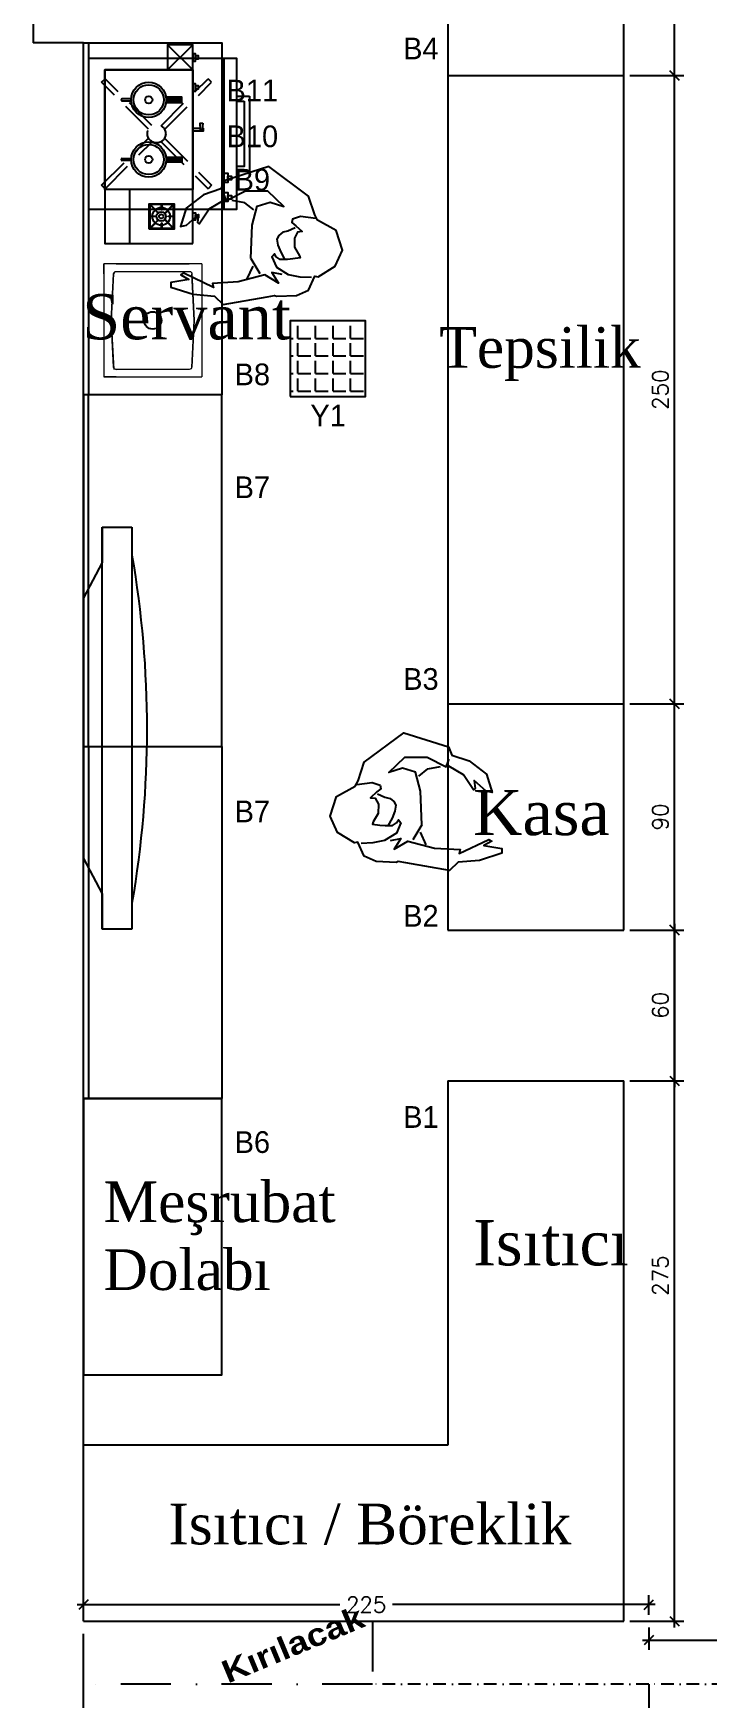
# Model space of a CAD drawing. Extents: x -454 to 2691, y -140 to 2189.
# Drawn here: x 337 to 605, y 637 to 1299 of the extents above; entities that cross this region are included whole.
import ezdxf
from ezdxf.enums import TextEntityAlignment as Align

# ---------------------------------------------------------------- set-up
doc = ezdxf.new("R2010")
doc.units = 0
doc.header["$PDMODE"] = 3
doc.linetypes.add('DASHDOT', pattern=[1, 0.5, -0.25, 0, -0.25])
doc.linetypes.add('DASHED', pattern=[19.05, 12.7, -6.35])
doc.layers.get('0').update_dxf_attribs({"linetype": 'CONTINUOUS'})
doc.layers.get('DEFPOINTS').update_dxf_attribs({"linetype": 'CONTINUOUS'})
for name, color, linetype in [('AKS', 1, 'DASHDOT'), ('ANTET', 7, 'CONTINUOUS'), ('Duvar', 7, 'CONTINUOUS'), ('INCE', 5, 'CONTINUOUS'), ('KAYNAK', 3, 'CONTINUOUS'), ('Kıtc-002 Çizgi', 7, 'CONTINUOUS'), ('OLCU', 7, 'CONTINUOUS'), ('PERDE', 3, 'CONTINUOUS'), ('S2000-002 Çizgi', 7, 'CONTINUOUS'), ('Tefriş', 170, 'CONTINUOUS')]:
    doc.layers.add(name, color=color, linetype=linetype)
doc.layers.add('TEF', color=20, linetype='CONTINUOUS', lineweight=9)
doc.layers.add('TEFRIS', color=34, linetype='CONTINUOUS', lineweight=35)
doc.styles.add('OLCU YAZ.', font='romanstw.shx')
doc.styles.get("Standard").update_dxf_attribs({"font": 'arial.ttf'})
doc.styles.add('TAKSİM', font='GOTHIC.TTF', dxfattribs={"height": 20})
doc.dimstyles.new('CM-(S25)-O', dxfattribs={"dimscale": 2.5, "dimtxt": 2.5, "dimasz": 1.5, "dimexe": 1.5, "dimexo": 1, "dimgap": 1, "dimtad": 1, "dimdec": 1, "dimzin": 12, "dimdsep": 46, "dimtxsty": 'OLCU YAZ.', "dimblk1": 'OBLIQUE', "dimblk2": 'OBLIQUE', "dimsah": 1, "dimcen": 9, "dimdle": 1, "dimclrd": 7, "dimclre": 7, "dimclrt": 3, "dimadec": 1, "dimazin": 0, "dimtfac": 1, "dimtdec": 1, "dimtix": 1, "dimtmove": 2, "dimatfit": 3, "dimldrblk": 'OBLIQUE', "dimtolj": 1, "dimtzin": 0, "dimarcsym": 0})

# ---------------------------------------------------------------- blocks, each defined once
blk = doc.blocks.new('A$C08847F1B')
at = {"layer": 'Kıtc-002 Çizgi'}
blk.add_lwpolyline([(0, 30.6), (30.6, 30.6), (30.6, 0), (0, 0), (0, 30.6)], dxfattribs=at)
blk.add_lwpolyline([(15.5, 29.5), (15.5, 23.4, -0.414214), (15.3, 23.2), (15.2, 23.2, -0.414214), (15, 23.4), (15, 29.5), (2.7, 29.5, 0.668179), (2.3, 28.6), (10.8, 20.1, -0.810443), (10.4, 19.8), (1.6, 28.6, 0.668179), (1, 28.4), (1, 15.5), (7.1, 15.5, -0.414214), (7.3, 15.3), (7.3, 15.2, -0.414214), (7.1, 15), (1, 15), (1, 2.7, 0.668179), (1.9, 2.3), (10.4, 10.8, -0.810443), (10.8, 10.4), (2, 1.6, 0.668179), (2.2, 1), (15, 1), (15, 7.1, -0.414214), (15.2, 7.3), (15.3, 7.3, -0.414214), (15.5, 7.1), (15.5, 1), (27.9, 1, 0.668179), (28.3, 1.9), (19.8, 10.4, -0.810443), (20.2, 10.8), (29, 2, 0.668179), (29.5, 2.2), (29.5, 15), (23.4, 15, -0.414214), (23.2, 15.2), (23.2, 15.3, -0.414214), (23.4, 15.5), (29.5, 15.5), (29.5, 28.4, 0.668179), (29, 28.6), (20.2, 19.8, -0.810443), (19.8, 20.1), (28.3, 28.6, 0.668179), (27.9, 29.5)], format="xyb", close=True, dxfattribs=at)
for radius in [10.8, 5.66, 2.6]:
    blk.add_circle((15.3, 15.8), radius, dxfattribs=at)
blk = doc.blocks.new('A$C13EF2C6A')
at = {"layer": 'Kıtc-002 Çizgi'}
for points in [[(34.38, 14.79, -0.072213), (32.37, 14.79), (32.37, 8.52), (34.38, 8.52)], [(56.12, 8.52), (58.13, 8.52), (58.13, 14.79, -0.072213), (56.12, 14.79)]]:
    blk.add_hatch(color=256, dxfattribs=at).paths.add_polyline_path(points)
for p, q in [((69, 14.21), (79, 4.21)), ((79, 14.21), (69, 4.21))]:
    blk.add_line(p, q, dxfattribs=at)
for points in [[(0, 4.21), (69, 4.21), (69, 39.21), (0, 39.21)], [(0, 29.21), (21.5, 29.21), (21.5, 39.21), (0, 39.21)], [(69, 4.21), (21.5, 4.21), (21.5, 39.21), (69, 39.21)], [(69, 4.21), (79, 4.21), (79, 14.21), (69, 14.21)], [(9.28, 4.21), (12.19, 4.21), (12.19, 3.05), (9.28, 3.05)], [(10.15, 3.05), (11.32, 3.05), (11.32, 1.88), (10.15, 1.88)], [(47.85, 0.2), (45.19, 0.41), (45.19, 1.04), (47.85, 1.25)], [(63.53, 4.21), (60.62, 4.21), (60.62, 3.05), (63.53, 3.05)], [(62.66, 3.05), (61.49, 3.05), (61.49, 1.88), (62.66, 1.88)], [(75.46, 4.21), (72.54, 4.21), (72.54, 3.05), (75.46, 3.05)], [(74.58, 3.05), (73.42, 3.05), (73.42, 1.88), (74.58, 1.88)]]:
    blk.add_lwpolyline(points, close=True, dxfattribs=at)
for points in [[(32.94, 28.7), (32.94, 32.22)], [(33.81, 32.22), (33.81, 28.7)], [(56.69, 32.22), (56.69, 28.7)], [(57.56, 28.7), (57.56, 32.22)], [(34.38, 14.79), (34.38, 8.52), (32.37, 8.52), (32.37, 14.79)], [(56.12, 14.79), (56.12, 8.52), (58.13, 8.52), (58.13, 14.79)], [(45.8, 0), (44.7, 0), (44.7, 4.21)], [(45.8, 4.21), (45.8, 1.08)], [(45.8, 0.36), (45.8, 0)]]:
    blk.add_lwpolyline(points, dxfattribs=at)
for centre, radius in [((33.38, 21.71), 7), ((33.38, 21.71), 6), ((57.13, 21.71), 7), ((57.13, 21.71), 6), ((33.38, 21.71), 1.45), ((57.13, 21.71), 1.45)]:
    blk.add_circle(centre, radius, dxfattribs=at)
for centre in [(33.38, 32.22), (57.13, 32.22)]:
    blk.add_arc(centre, 0.438, 0, 180, dxfattribs=at)
at = {"layer": 'Kıtc-002 Çizgi', "xscale": 0.3284582399996907, "yscale": 0.3284582399996907, "zscale": 0.3284582399996907}
blk.add_blockref('A$C08847F1B', (5.73, 11.53), dxfattribs=at)
blk = doc.blocks.new('PEPLS013')
at = {"color": 0, "linetype": 'ByBlock'}
for p, q in [((0.0915, -0.0702), (0.0611, -0.1329)), ((0.0871, -0.1008), (0.1151, -0.1489))]:
    blk.add_line(p, q, dxfattribs=at)
for points in [[(-0.0262, -0.1445), (0.0137, -0.1325), (-0.0084, -0.1777), (0.0423, -0.14), (0.1499, -0.1581), (0.2529, -0.1545), (0.2508, -0.1703), (0.3623, -0.1036), (0.3751, -0.109), (0.3452, -0.1298), (0.4174, -0.1345), (0.4186, -0.1532), (0.3334, -0.19), (0.2499, -0.2048), (0.2178, -0.2413), (0.0417, -0.2277), (0.0111, -0.2251), (0.0032, -0.2292), (-0.0762, -0.2336), (-0.1248, -0.216), (-0.1557, -0.163), (-0.1689, -0.1674), (-0.2395, -0.132), (-0.2748, -0.0702), (-0.2572, 0.0093), (-0.1866, 0.0579), (-0.1777, 0.08), (-0.1599, 0.1563), (-0.0144, 0.2876), (0.1687, 0.2476), (0.1842, 0.2169), (0.2549, 0.1998), (0.3293, 0.1543), (0.3582, 0.0829), (0.3339, 0.0859), (0.282, 0.1242), (0.2899, 0.0933), (0.284, 0.0868), (0.2386, 0.1425), (0.1764, 0.1718)], [(0.0915, -0.0702), (0.0739, 0.0623), (0.0474, 0.1356), (-0.0056, 0.1462), (-0.0586, 0.1242), (-0.0012, 0.1904), (0.0871, 0.1993), (0.1666, 0.1683), (0.1754, 0.1993)], [(0.0613, 0.1213), (0.0946, 0.153), (0.1438, 0.1673)], [(-0.181, 0.0647), (-0.1203, 0.0783), (-0.0884, 0.0707), (-0.0838, 0.0571), (-0.099, 0.0434), (-0.1218, 0.0176), (-0.1036, 0.0176), (-0.0884, -0.0052), (-0.0853, -0.0416), (-0.1021, -0.0766), (-0.1036, -0.0857), (-0.0747, -0.0872), (-0.0534, -0.0872), (-0.0246, -0.0842), (-0.0094, -0.072), (-0.0033, -0.0599), (0.0073, -0.0705), (-0.0064, -0.113), (-0.0504, -0.1464), (-0.096, -0.1601), (-0.1423, -0.1669)], [(-0.096, 0.0358), (-0.0656, 0.0252), (-0.0443, 0.0221), (-0.0276, 0.0115), (-0.0185, -0.0022), (-0.02, -0.0265), (-0.0291, -0.0553), (-0.0428, -0.0872)]]:
    blk.add_lwpolyline(points, dxfattribs=at)
blk = doc.blocks.new('A$C73CB102F')
at = {"layer": 'TEF'}
for points in [[(39, 45), (0, 45), (0, 0), (26.71, 0)], [(39, 45), (39, 0)], [(26.71, 0), (39, 0)]]:
    blk.add_lwpolyline(points, dxfattribs=at)
blk.add_lwpolyline([(3.95, 41.05, -0.399285), (4.95, 42), (34.5, 42), (35.03, 41.5), (36, 22.5), (35.05, 3.95, -0.399285), (34.05, 3), (26.71, 3), (4.95, 3, -0.399285), (3.95, 3.95), (3, 22.5), (3.95, 41.05), (3, 22.5), (4, 3)], format="xyb", dxfattribs=at)
for points, invisible_edges in [([(0, 45), (4.26, 41.72), (3.95, 41.05), (0, 41.05)], 5), ([(4.95, 42), (4.95, 45), (0, 45), (4.26, 41.72)], 5), ([(3, 22.5), (0, 22.5), (0, 41.05), (3.95, 41.05)], 7), ([(34.05, 45), (34.05, 42), (4.95, 42), (4.95, 45)], 7), ([(39, 22.5), (36, 22.5), (35.05, 41.05), (39, 41.05)], 5), ([(3, 22.5), (0, 22.5), (0, 3.95), (3.95, 3.95)], 7), ([(39, 3.95), (35.05, 3.95), (36, 22.5), (39, 22.5)], 13), ([(0, 0), (4.26, 3.28), (3.95, 3.95), (0, 3.95)], 5), ([(4.95, 3), (4.95, 0), (0, 0), (4.26, 3.28)], 5)]:
    blk.add_3dface(points, dxfattribs=dict(at, invisible_edges=invisible_edges))
at = {"layer": 'Tefriş'}
blk.add_circle((19.5, 22.5), 3.47, dxfattribs=at)
blk = doc.blocks.new('A$C43B34F00')
for p, q in [((140.8, 177.5), (281.5, 251.7)), ((281.5, 251.7), (1318.5, 251.7)), ((1318.5, 251.7), (1459.2, 177.5)), ((1600, 177.5), (0, 177.5)), ((0, 177.5), (0, 59.3)), ((0, 177.5), (140.8, 177.5)), ((1459.2, 177.5), (1600, 177.5)), ((1600, 59.3), (1600, 177.5)), ((0, 59.3), (1600, 59.3))]:
    blk.add_line(p, q)
blk.add_arc((803.9, 4073.5), 4073.5, 260.20984, 279.79016)
blk = doc.blocks.new('_OBLIQUE')
at = {"color": 0, "linetype": 'ByBlock'}
blk.add_line((-0.5, -0.5), (0.5, 0.5), dxfattribs=at)
blk = doc.blocks.new('*D9')
at = {"layer": 'DEFPOINTS', "color": 0, "transparency": 16777216}
for p in [(582.05, 673.94), (357.05, 667.37), (582.05, 667.37)]:
    blk.add_point(p, dxfattribs=at)
at = {"layer": 'OLCU', "color": 7, "lineweight": -2, "transparency": 16777216}
for p, q in [((357.05, 669.87), (357.05, 677.69)), ((582.05, 669.87), (582.05, 677.69)), ((354.55, 673.94), (459.02, 673.94)), ((584.55, 673.94), (480.09, 673.94))]:
    blk.add_line(p, q, dxfattribs=at)
at = {"layer": 'OLCU', "color": 7, "lineweight": -2, "transparency": 16777216, "xscale": 3.75, "yscale": 3.75, "zscale": 3.75, "rotation": 180}
blk.add_blockref('_OBLIQUE', (357.05, 673.94), dxfattribs=at)
at = {"layer": 'OLCU', "color": 7, "lineweight": -2, "transparency": 16777216, "xscale": 3.75, "yscale": 3.75, "zscale": 3.75}
blk.add_blockref('_OBLIQUE', (582.05, 673.94), dxfattribs=at)
at = {"layer": 'OLCU', "color": 3, "transparency": 16777216, "insert": (469.55, 673.94), "char_height": 6.25, "attachment_point": 5, "style": 'OLCU YAZ.'}
blk.add_mtext('\\A1;225', dxfattribs=at)
blk = doc.blocks.new('*D13')
at = {"layer": 'DEFPOINTS', "color": 0, "transparency": 16777216}
for p in [(582.05, 667.37), (703.05, 659.78), (703.05, 642.37)]:
    blk.add_point(p, dxfattribs=at)
at = {"layer": 'OLCU', "color": 7, "lineweight": -2, "transparency": 16777216}
for p, q in [((582.05, 664.87), (582.05, 656.03)), ((703.05, 644.87), (703.05, 663.53)), ((579.55, 659.78), (632.61, 659.78)), ((705.55, 659.78), (652.49, 659.78))]:
    blk.add_line(p, q, dxfattribs=at)
at = {"layer": 'OLCU', "color": 7, "lineweight": -2, "transparency": 16777216, "xscale": 3.75, "yscale": 3.75, "zscale": 3.75, "rotation": 180}
blk.add_blockref('_OBLIQUE', (582.05, 659.78), dxfattribs=at)
at = {"layer": 'OLCU', "color": 7, "lineweight": -2, "transparency": 16777216, "xscale": 3.75, "yscale": 3.75, "zscale": 3.75}
blk.add_blockref('_OBLIQUE', (703.05, 659.78), dxfattribs=at)
at = {"layer": 'OLCU', "color": 3, "transparency": 16777216, "insert": (642.55, 659.78), "char_height": 6.25, "attachment_point": 5, "style": 'OLCU YAZ.'}
blk.add_mtext('\\A1;120', dxfattribs=at)
blk = doc.blocks.new('*D14')
at = {"layer": 'DEFPOINTS', "color": 0, "transparency": 16777216}
for p in [(572.05, 942.37), (592.24, 942.37), (572.05, 667.37)]:
    blk.add_point(p, dxfattribs=at)
at = {"layer": 'OLCU', "color": 7, "lineweight": -2, "transparency": 16777216}
for p, q in [((574.55, 942.37), (595.99, 942.37)), ((592.24, 664.87), (592.24, 944.87)), ((574.55, 667.37), (595.99, 667.37))]:
    blk.add_line(p, q, dxfattribs=at)
at = {"layer": 'OLCU', "color": 7, "lineweight": -2, "transparency": 16777216, "xscale": 3.75, "yscale": 3.75, "zscale": 3.75}
for p, rotation in [((592.24, 942.37), 90), ((592.24, 667.37), 270)]:
    blk.add_blockref('_OBLIQUE', p, dxfattribs=dict(at, rotation=rotation))
at = {"layer": 'OLCU', "color": 3, "transparency": 16777216, "insert": (586.62, 804.87), "char_height": 6.25, "attachment_point": 5, "rotation": 90, "style": 'OLCU YAZ.'}
blk.add_mtext('\\A1;275', dxfattribs=at)
blk = doc.blocks.new('*D15')
at = {"layer": 'DEFPOINTS', "color": 0, "transparency": 16777216}
for p in [(572.05, 1032.37), (592.24, 1032.37), (572.05, 942.37)]:
    blk.add_point(p, dxfattribs=at)
at = {"layer": 'OLCU', "color": 7, "lineweight": -2, "transparency": 16777216}
for p, q in [((592.24, 939.87), (592.24, 1034.87)), ((574.55, 1032.37), (595.99, 1032.37)), ((574.55, 942.37), (595.99, 942.37))]:
    blk.add_line(p, q, dxfattribs=at)
at = {"layer": 'OLCU', "color": 7, "lineweight": -2, "transparency": 16777216, "xscale": 3.75, "yscale": 3.75, "zscale": 3.75}
for p, rotation in [((592.24, 1032.37), 90), ((592.24, 942.37), 270)]:
    blk.add_blockref('_OBLIQUE', p, dxfattribs=dict(at, rotation=rotation))
at = {"layer": 'OLCU', "color": 3, "transparency": 16777216, "insert": (586.62, 987.37), "char_height": 6.25, "attachment_point": 5, "rotation": 90, "style": 'OLCU YAZ.'}
blk.add_mtext('\\A1;90', dxfattribs=at)
blk = doc.blocks.new('*D16')
at = {"layer": 'DEFPOINTS', "color": 0, "transparency": 16777216}
for p in [(572.05, 1282.37), (592.24, 1282.37), (572.05, 1032.37)]:
    blk.add_point(p, dxfattribs=at)
at = {"layer": 'OLCU', "color": 7, "lineweight": -2, "transparency": 16777216}
for p, q in [((574.55, 1282.37), (595.99, 1282.37)), ((592.24, 1029.87), (592.24, 1284.87)), ((574.55, 1032.37), (595.99, 1032.37))]:
    blk.add_line(p, q, dxfattribs=at)
at = {"layer": 'OLCU', "color": 7, "lineweight": -2, "transparency": 16777216, "xscale": 3.75, "yscale": 3.75, "zscale": 3.75}
for p, rotation in [((592.24, 1282.37), 90), ((592.24, 1032.37), 270)]:
    blk.add_blockref('_OBLIQUE', p, dxfattribs=dict(at, rotation=rotation))
at = {"layer": 'OLCU', "color": 3, "transparency": 16777216, "insert": (586.62, 1157.37), "char_height": 6.25, "attachment_point": 5, "rotation": 90, "style": 'OLCU YAZ.'}
blk.add_mtext('\\A1;250', dxfattribs=at)
blk = doc.blocks.new('*D17')
at = {"layer": 'DEFPOINTS', "color": 0, "transparency": 16777216}
for p in [(572.05, 1402.37), (592.24, 1402.37), (572.05, 1282.37)]:
    blk.add_point(p, dxfattribs=at)
at = {"layer": 'OLCU', "color": 7, "lineweight": -2, "transparency": 16777216}
for p, q in [((592.24, 1279.87), (592.24, 1404.87)), ((574.55, 1402.37), (595.99, 1402.37)), ((574.55, 1282.37), (595.99, 1282.37))]:
    blk.add_line(p, q, dxfattribs=at)
at = {"layer": 'OLCU', "color": 7, "lineweight": -2, "transparency": 16777216, "xscale": 3.75, "yscale": 3.75, "zscale": 3.75}
for p, rotation in [((592.24, 1402.37), 90), ((592.24, 1282.37), 270)]:
    blk.add_blockref('_OBLIQUE', p, dxfattribs=dict(at, rotation=rotation))
at = {"layer": 'OLCU', "color": 3, "transparency": 16777216, "insert": (586.62, 1342.37), "char_height": 6.25, "attachment_point": 5, "rotation": 90, "style": 'OLCU YAZ.'}
blk.add_mtext('\\A1;120', dxfattribs=at)
blk = doc.blocks.new('*D40')
at = {"layer": 'DEFPOINTS', "color": 0, "transparency": 16777216}
for p in [(572.05, 942.37), (572.05, 882.37), (592.24, 882.37)]:
    blk.add_point(p, dxfattribs=at)
at = {"layer": 'OLCU', "color": 7, "lineweight": -2, "transparency": 16777216}
for p, q in [((574.55, 942.37), (595.99, 942.37)), ((592.24, 944.87), (592.24, 879.87)), ((574.55, 882.37), (595.99, 882.37))]:
    blk.add_line(p, q, dxfattribs=at)
at = {"layer": 'OLCU', "color": 7, "lineweight": -2, "transparency": 16777216, "xscale": 3.75, "yscale": 3.75, "zscale": 3.75}
for p, rotation in [((592.24, 942.37), 90), ((592.24, 882.37), 270)]:
    blk.add_blockref('_OBLIQUE', p, dxfattribs=dict(at, rotation=rotation))
at = {"layer": 'OLCU', "color": 3, "transparency": 16777216, "insert": (586.62, 912.37), "char_height": 6.25, "attachment_point": 5, "rotation": 90, "style": 'OLCU YAZ.'}
blk.add_mtext('\\A1;60', dxfattribs=at)
blk = doc.blocks.new('A$C521B02A0')
at = {"layer": 'S2000-002 Çizgi'}
blk.add_line((6.65, 10), (10.64, 10), dxfattribs=at)
for points in [[(0, 64), (0, 10), (60, 10), (60, 64)], [(0, 64), (0, 5), (60, 5), (60, 64)], [(3, 10), (6.65, 10), (6.65, 8.54), (3, 8.54)], [(3.97, 8.54), (5.43, 8.54), (5.43, 7.08), (3.97, 7.08)], [(10.64, 10), (14.29, 10), (14.29, 8.54), (10.64, 8.54)], [(11.61, 8.54), (13.07, 8.54), (13.07, 7.08), (11.61, 7.08)], [(45, 0), (15, 0), (15, 5), (45, 5)], [(43, 2), (17, 2), (17, 5), (43, 5)]]:
    blk.add_lwpolyline(points, close=True, dxfattribs=at)
at = {"layer": 'S2000-002 Çizgi', "linetype": 'DASHED'}
for points in [[(8.08, 57.42), (9.49, 58.84)], [(8.08, 57.42), (26.83, 38.67)], [(9.49, 58.84), (28.24, 40.09)], [(31.86, 40.19), (50.51, 58.84)], [(33.27, 38.77), (51.92, 57.42)], [(50.51, 58.84), (51.92, 57.42)], [(26.73, 35.06), (8.08, 16.41)], [(28.14, 33.64), (9.49, 15)], [(31.76, 33.74), (50.51, 15)], [(33.17, 35.16), (51.92, 16.41)], [(9.49, 15), (8.08, 16.41)], [(50.51, 15), (51.92, 16.41)]]:
    blk.add_lwpolyline(points, dxfattribs=at)
blk.add_circle((30, 36.92), 3.63, dxfattribs=at)

msp = doc.modelspace()

# ---------------------------------------------------------------- hatches: boundary and pattern name
h = msp.add_hatch()
h.set_pattern_fill('ANGLE', color=256)
h.set_pattern_definition([(0, (-88.454, -554.5416), (0, 6.985), [5.08, -1.905]), (90, (-88.454, -554.5416), (-6.985, 4e-16), [5.08, -1.905])])
h.paths.add_polyline_path([(469.24, 1184.7), (439.24, 1184.7), (439.24, 1154.7), (469.24, 1154.7)])

# ---------------------------------------------------------------- linework, layer by layer
for points in [[(412.05, 1155.37), (357.05, 1155.37), (357.05, 1295.37), (412.05, 1295.37)], [(359.05, 1155.37), (357.05, 1155.37), (357.05, 1295.37), (359.05, 1295.37)], [(439.24, 1154.7), (469.24, 1154.7), (469.24, 1184.7), (439.24, 1184.7)], [(412.05, 1155.37), (357.05, 1155.37), (357.05, 1015.37), (412.05, 1015.37)], [(359.05, 1155.37), (357.05, 1155.37), (357.05, 1015.37), (359.05, 1015.37)], [(412.05, 875.37), (357.05, 875.37), (357.05, 1015.37), (412.05, 1015.37)], [(359.05, 875.37), (357.05, 875.37), (357.05, 1015.37), (359.05, 1015.37)], [(412.05, 875.37), (357.05, 875.37), (357.05, 765.37), (412.05, 765.37)]]:
    msp.add_lwpolyline(points, close=True)
at = {"layer": 'AKS', "color": 4, "ltscale": 10}
for p, q in [((582.05, 642.37), (472.05, 642.37)), ((703.05, 642.37), (582.05, 642.37))]:
    msp.add_line(p, q, dxfattribs=at)
at = {"layer": 'AKS', "ltscale": 40}
msp.add_lwpolyline([(357.05, 667.37), (472.05, 667.37), (472.05, 642.37), (357.05, 642.37)], close=True, dxfattribs=at)
at = {"layer": 'Duvar'}
for p, q in [((357.05, 667.37), (357.05, 1295.37)), ((582.05, 642.37), (582.05, 586.37))]:
    msp.add_line(p, q, dxfattribs=at)
at = {"layer": 'INCE', "linetype": 'Continuous', "lineweight": -3}
for p, q in [((337.05, 1303.37), (337.05, 1295.37)), ((357.05, 1295.37), (337.05, 1295.37)), ((502.05, 1282.37), (572.05, 1282.37)), ((502.05, 1032.37), (572.05, 1032.37)), ((502.05, 942.37), (572.05, 942.37)), ((502.05, 882.37), (572.05, 882.37)), ((357.05, 875.37), (412.05, 875.37)), ((357.05, 667.37), (572.05, 667.37))]:
    msp.add_line(p, q, dxfattribs=at)
for points in [[(572.05, 942.37), (572.05, 1402.37), (502.05, 1402.37), (502.05, 942.37)], [(502.05, 882.37), (502.05, 737.37)], [(572.05, 667.37), (572.05, 882.37)], [(502.05, 737.37), (357.05, 737.37)]]:
    msp.add_lwpolyline(points, dxfattribs=at)
at = {"layer": 'KAYNAK'}
msp.add_lwpolyline([(1061.05, 642.37), (1061.05, 207.37), (357.05, 225.37), (357.05, 642.37)], dxfattribs=at)

# ---------------------------------------------------------------- block references
at = {"xscale": -99.99999999999993, "yscale": 99.99999999999997, "zscale": 100, "rotation": 5.353047321989345}
msp.add_blockref('PEPLS013', (432.11, 1217.35), dxfattribs=at)
at = {"layer": 'Duvar'}
msp.add_blockref('A$C73CB102F', (365.09, 1162.41), dxfattribs=at)
at = {"layer": 'Duvar', "xscale": -0.1, "yscale": 0.1, "zscale": 0.1, "rotation": 90}
msp.add_blockref('A$C43B34F00', (382.22, 1102.68), dxfattribs=at)
at = {"layer": 'PERDE', "xscale": 99.99999999999991, "yscale": 99.99999999999991, "zscale": 99.99999999999991, "rotation": 354.6469526780106}
msp.add_blockref('PEPLS013', (483.25, 992.11), dxfattribs=at)
at = {"layer": 'S2000-002 Çizgi', "rotation": 89.99999999999993}
msp.add_blockref('A$C521B02A0', (423.05, 1229.18), dxfattribs=at)
at = {"layer": 'TEFRIS', "rotation": 90}
msp.add_blockref('A$C13EF2C6A', (404.71, 1215.55), dxfattribs=at)

# ---------------------------------------------------------------- texts
at = {"style": 'TAKSİM'}
for s, p in [('B4', (491.33, 1288.79)), ('B11', (424.24, 1272.06)), ('B10', (424.24, 1253.84)), ('B9', (424.24, 1236.59)), ('B8', (424.24, 1159.12)), ('Y1', (454.41, 1142.72)), ('B7', (424.24, 1114.2)), ('B3', (491.33, 1037.93)), ('B7', (424.24, 985.24)), ('B2', (491.33, 943.69)), ('B1', (491.33, 863.65)), ('B6', (424.24, 853.67))]:
    msp.add_text(s, height=8.64, dxfattribs=at).set_placement(p, align=Align.CENTER)
at = {"layer": 'ANTET', "color": 255, "insert": (411.05, 650.79), "char_height": 8.9716, "attachment_point": 1, "rotation": 22.56583, "style": 'OLCU YAZ.'}
msp.add_mtext_dynamic_manual_height_columns('{\\fArial Black|b0|i0|c162|p34;Kırılacak}', width=264.362, gutter_width=49.84, heights=[0], dxfattribs=at)
at = {"layer": 'Duvar', "color": 0, "attachment_point": 1}
for s, insert, char_height in [('{\\fTimes New Roman|b0|i0|c162|p18;Servant}', (356.54, 1195.4), 18), ('{\\fTimes New Roman|b0|i0|c162|p18;Tepsilik}', (498.67, 1182.25), 16.2), ('{\\fTimes New Roman|b0|i0|c162|p18;Kasa}', (512.15, 998.12), 18), ('{\\fTimes New Roman|b0|i0|c162|p18;Meşrubat^JDolabı}', (364.97, 842.34), 16.2), ('{\\fTimes New Roman|b0|i0|c162|p18;Isıtıcı}', (512.16, 826.93), 18), ('{\\fTimes New Roman|b0|i0|c162|p18;Isıtıcı / Böreklik}', (390.8, 714.13), 16.2)]:
    msp.add_mtext(s, dxfattribs=dict(at, insert=insert, char_height=char_height))

# ---------------------------------------------------------------- dimensions: what is measured, and where the dimension line sits
at = {"layer": 'OLCU'}
for base, p1, p2, picture, middle in [((592.24, 1402.37), (572.05, 1282.37), (572.05, 1402.37), '*D17', (586.62, 1342.37)), ((592.24, 1282.37), (572.05, 1032.37), (572.05, 1282.37), '*D16', (586.62, 1157.37)), ((592.24, 1032.37), (572.05, 942.37), (572.05, 1032.37), '*D15', (586.62, 987.37)), ((592.24, 942.37), (572.05, 667.37), (572.05, 942.37), '*D14', (586.62, 804.87)), ((592.24, 882.37), (572.05, 942.37), (572.05, 882.37), '*D40', (586.62, 912.37))]:
    dim = msp.add_linear_dim(base=base, p1=p1, p2=p2, angle=90, dimstyle='CM-(S25)-O', dxfattribs=at)
    dim.commit()
    dim.dimension.update_dxf_attribs({"geometry": picture, "text_midpoint": middle})
dim = msp.add_linear_dim(base=(582.05, 673.94), p1=(357.05, 667.37), p2=(582.05, 667.37), dimstyle='CM-(S25)-O', dxfattribs=at)
dim.commit()
dim.dimension.update_dxf_attribs({"geometry": '*D9', "text_midpoint": (469.55, 673.94), "dimtype": 160})
dim = msp.add_linear_dim(base=(703.05, 659.78), p1=(582.05, 667.37), p2=(703.05, 642.37), text='120', dimstyle='CM-(S25)-O', dxfattribs=at)
dim.commit()
dim.dimension.update_dxf_attribs({"geometry": '*D13', "text_midpoint": (642.55, 659.78), "dimtype": 160})

doc.saveas('drawing.dxf')
